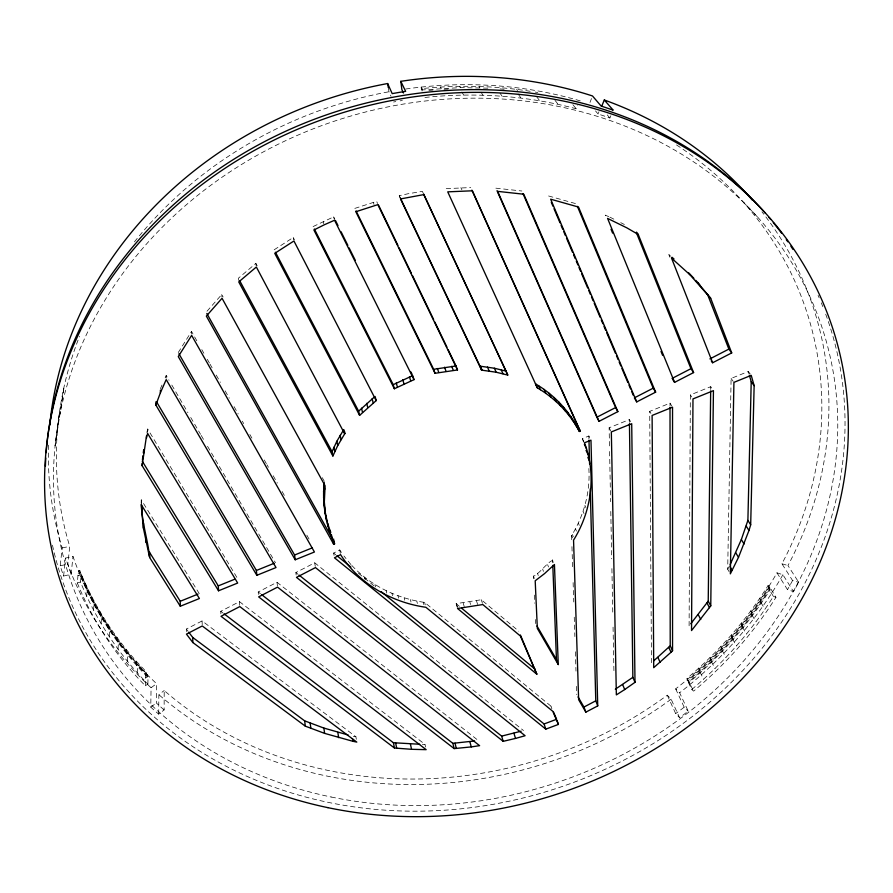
<?xml version="1.0" encoding="UTF-8"?>
<svg xmlns="http://www.w3.org/2000/svg" width="893" height="893" viewBox="0 0 893 893"><rect width="100%" height="100%" fill="white"/><g stroke="black" fill="none" stroke-linecap="round" stroke-linejoin="round"><path stroke-width="0.67" stroke-dasharray="4.46 3.35" d="M164.122 709.913A393.98 347.355 -18 0 1 156.364 703.014L156.588 683.681A386.714 342.745 -18 0 1 72.969 556.339L65.546 558.092A394.338 349.576 -18 0 0 151.073 687.733L150.761 707.122A401.75 354.287 -18 0 0 158.675 714.132L164.122 709.913L164.212 690.523A386.714 342.745 -18 0 0 667.294 695.189L671.123 699.208L679.551 717.659A401.75 354.287 -18 0 0 688.213 711.152L679.629 692.789L675.655 688.871A386.714 342.745 -18 0 0 776.966 572.815L782.893 574.724L793.52 591.579A401.75 354.287 -18 0 0 798.688 582.269L787.961 565.537A394.338 349.576 -18 0 0 761.941 211.82M166.198 378.197L166.21 375.451L169.011 380.251M689.106 625.781L690.356 394.929L710.716 386.691L712.759 389.661M158.675 714.132L158.854 694.687L164.212 690.523M710.683 389.471L710.716 386.691M729.023 571.553L727.695 569.265L731.099 378.442L748.323 371.477L750.511 374.39M147.881 684.071L148.026 676.403C118.847 646.722 95.116 611.593 79.566 572.938L79.79 570.56L78.417 570.94L77.3 582.928A391.525 345.803 -18 0 0 145.336 685.779L147.881 684.071C119.093 654.848 95.931 620.077 80.526 582.035L81.174 574.813L77.97 575.706M136.272 661.2L146.686 672.306L146.642 674.84L136.194 663.711L136.272 661.2C112.473 634.488 93.196 603.746 79.79 570.56M80.482 572.681C95.774 610.566 118.758 645.215 147.356 674.349L147.312 676.883C118.635 647.704 95.596 613.011 80.258 575.07L80.482 572.681L78.193 573.317M145.336 685.779L145.615 673.043L146.686 672.306M147.624 432.29L147.702 429.031L237.337 578.184M137.388 672.931L137.622 665.307M141.161 503.328L141.273 499.857L199.251 593.588M136.863 665.765L136.942 663.242M127.442 661.3L127.744 653.721C108.466 629.878 92.693 603.233 81.174 574.813M126.293 652.091L126.393 649.591M126.962 654.156L127.063 651.656M117.619 642.067L117.742 639.578M118.055 649.189L118.423 641.654M116.95 639.991L117.072 637.513M109.27 636.609L109.694 629.13M108.187 627.422L108.332 624.966M108.868 629.509L109.013 627.042M101.099 623.582L101.59 616.17M100.049 614.417L100.217 611.984M100.73 616.516L100.898 614.071M93.564 610.131L94.111 602.775M92.548 600.989L92.738 598.567M93.24 603.099L93.419 600.665M86.699 596.278L87.302 588.989M85.717 587.148L85.918 584.759M86.409 589.268L86.61 586.868M48.512 445.161A394.338 349.576 -18 0 0 62.209 547.922L60.199 565.749A401.75 354.287 -18 0 0 63.604 576.041L71.172 574.255L72.969 556.339M71.172 574.255A393.98 347.355 -18 0 1 67.868 564.153L69.732 546.371A386.714 342.745 -18 0 1 79.51 336.382M63.604 576.041L65.546 558.092M59.195 414.252L55.087 445.964L64.062 386.87L59.184 417.868M146.854 432.502L147.702 429.031M571.732 539.729L571.598 535.577C583.866 515.641 590.373 491.998 588.855 468.546M424.923 97.46C475.478 92.113 527.026 95.64 576.186 108.756L577.336 105.262M590.005 102.438L591.49 98.543M610.834 115.766L609.886 117.999A393.98 347.355 -18 0 0 598.087 114.003L598.957 111.737M160.416 388.667L162.001 385.062M165.16 377.851L166.21 375.451M727.695 569.265L729.559 565.816M178.232 352.556L191.526 331.437L197.699 342.354M768.013 585.641L769.375 587.873C747.452 622.901 719.791 654.212 688.168 680.767L687.018 678.367C718.564 651.857 746.157 620.602 768.013 585.641L769.096 586.042L775.961 597.317A391.525 345.803 -18 0 1 693.615 691.137L691.751 689.485L688.269 682.219C719.814 655.741 747.419 624.508 769.286 589.581L771.82 590.519M768.65 587.605L770.012 589.849C748.088 624.854 720.417 656.154 688.793 682.698L687.643 680.287C719.189 653.799 746.782 622.555 768.65 587.605L770.458 588.275M691.751 689.485C723.531 662.874 751.348 631.485 773.405 596.379L769.286 589.581M207.02 311.211L221.765 294.511L223.105 296.945M533.567 578.776L533.445 576.063C537.698 576.242 553.28 554.732 553.515 562.177M257.184 265.857L255.878 263.402L238.364 278.248L238.621 280.703M151.073 687.733L156.588 683.681M150.761 707.122L156.364 703.014M274.173 249.794L293.25 237.493L294.523 239.96M145.559 675.566L147.356 674.349M145.503 678.1L148.026 676.403M186.403 631.585L186.358 629.063L202.086 620.936L355.927 736.792L356.363 739.449M220.884 613.804L220.761 611.303L239.469 601.648L424.979 744.382L425.57 747.028M258.434 594.425L258.222 591.981L277.009 582.281L478.19 740.42M296.163 574.969L295.851 572.558L314.727 562.813L523.488 730.541M334.06 555.413L333.647 553.057L339.731 549.921L343.18 555.011M313.108 226.565L333.647 216.865L334.875 219.343M583.575 442.102L582.37 438.608L588.867 435.985L590.44 439.122M609.484 445.908L609.126 427.78L629.398 419.587L630.558 421.641M651.488 662.751L649.702 411.372L670.018 403.156L671.904 406.181M354.822 208.393L376.712 201.349L377.471 203.548M77.3 582.928L80.526 582.035M457.194 607.285L456.156 603.657L481.305 599.739L518.766 631.184M400.097 197.855L399.249 195.679L407.989 193.77L422.4 191.37L423.327 193.524M60.199 565.749L67.868 564.153M62.209 547.922L69.732 546.371M422.545 89.746L421.161 87.09L421.284 88.641C457.841 84.88 494.912 85.549 531.201 91.454M487.835 88.173L460.509 87.603L421.976 89.97L421.284 88.641M428.919 90.427L433.038 90.081M446.232 188.624L470.734 187.575M444.033 89.289L448.141 89.121M422.333 744.315L424.979 744.382M495.872 188.166L521.858 191.013M500.058 88.887L504.099 89.289M351.842 565.481C370.796 585.864 397.273 598.422 424.655 602.429L550.992 706.184L552.019 708.562M535.175 92.046L537.787 92.548M353.338 736.256L355.927 736.792M548.592 195.969L576.331 203.805M676.514 144.945A386.714 342.745 -18 0 1 781.922 563.773L792.56 580.506L798.688 582.269M781.922 563.773L787.961 565.537M776.966 572.815L787.492 589.659L793.52 591.579M773.405 596.379L775.961 597.317M608.725 216.642L605.253 215.124L606.302 217.691M609.874 217.144L615.913 220.203M620.735 222.658L624.363 224.489M220.761 611.303L222.971 612.989M258.222 591.981L260.421 593.689M295.851 572.558L298.028 574.288M333.647 553.057L335.801 554.81M358.461 573.217L375.73 587.237M456.156 603.657L459.359 606.314M669.917 257.262L668.902 254.684L670.944 256.403M687.018 678.367L693.615 691.137M687.643 680.287L688.961 681.471M688.269 682.219L690.11 683.871M675.655 688.871L684.183 707.2L688.213 711.152M743.445 202.287L757.978 217.468M667.294 695.189L675.677 713.607L679.551 717.659M350.971 564.588L343.928 555.993M607.251 114.907L609.886 117.999M595.519 110.922L598.087 114.003M572.904 104.671L576.186 108.756M554.966 100.284L558.114 104.358M668.902 254.684L670.219 256.403M186.358 629.063L187.954 631.161M536.693 96.734L539.707 100.786M731.099 378.442L733.22 381.378M516.623 89.311L517.56 90.628M518.141 94.022L520.999 98.051M500.024 93.162L502.056 96.187M690.356 394.929L691.662 396.927M478.838 86.431L479.675 87.748M481.014 92.158L482.934 95.183M459.716 86.286L460.509 87.603M461.86 92.035L463.657 95.06M649.702 411.372L650.908 413.403M759.619 598.511L760.959 600.766M760.256 600.476L761.595 602.73M760.892 602.44L764.944 609.294M171.813 385.05L187.932 412.666M190.734 417.477L200.534 434.277M201.238 435.483L204.743 441.488M207.544 446.288L275.479 562.757M750.7 611.046L752.006 613.324M751.326 613L752.643 615.288M751.962 614.964L755.936 621.885M201.818 349.632L203.883 353.271M207.31 359.332L209.375 362.971M210.056 364.177L212.121 367.816M216.24 375.093L220.359 382.371M225.159 390.855L229.278 398.133M234.078 406.628L238.197 413.906M242.316 421.172L243.689 423.606M249.873 434.511L251.926 438.15M264.283 459.984L266.337 463.623M267.029 464.829L268.402 467.262M273.202 475.746L277.321 483.024M282.132 491.507L284.878 496.363M306.835 535.164L309.581 540.019M741.257 623.236L742.541 625.535M741.882 625.178L743.177 627.489M742.518 627.143L746.414 634.119M440.517 87.023L441.254 88.351M322.306 477.699L324.315 481.36M731.322 635.057L732.584 637.379M731.947 636.999L733.209 639.321M732.573 638.941L736.401 645.985M609.126 427.78L610.779 430.895M720.908 646.499L722.136 648.831M721.533 648.43L722.772 650.774M722.158 650.372L725.909 657.471M710.035 657.538L711.241 659.894M710.661 659.469L711.877 661.836M711.297 661.4L714.947 668.567M460.833 187.697L461.904 189.841M698.739 668.165L699.911 670.543M699.364 670.096L700.547 672.474M699.989 672.027L703.561 679.238M582.37 438.608L583.922 441.756M399.249 195.679L400.444 198.179M584.893 505.36L585.908 507.581M583.017 511.365L584.033 513.598M388.31 87.648L388.991 91.756L391.022 96.31M578.307 523.108L579.3 525.363M575.472 528.823L576.454 531.089M572.324 534.416L573.306 536.693M571.598 535.577L572.569 537.854M552.365 560.078L553.292 562.4M547.599 564.666L548.525 566.999M542.609 569.042L543.513 571.375M537.396 573.194L538.289 575.55M533.445 576.063L534.327 578.418M550.992 706.184L551.874 708.741M373.285 202.276L374.033 204.475M481.305 599.739L482.432 603.344M476.494 600.844L477.61 604.461M469.852 602.083L470.578 604.494M463.177 603.009L464.237 606.637M456.479 603.635L457.517 607.273M748.323 371.477L749.048 374.044M333.647 216.865L334.239 219.12M424.655 602.429L425.269 604.851M423.26 602.239L423.874 604.661M323.244 221.464L323.802 223.73M416.785 601.045L417.388 603.478M410.4 599.56L410.992 601.982M404.138 597.774L404.708 600.196M397.988 595.687L398.546 598.109M391.994 593.309L392.529 595.731M386.144 590.653L386.68 593.064M375.004 584.502L375.506 586.902M364.679 577.28L365.159 579.68M293.25 237.493L293.708 239.815M339.731 549.921L340.367 553.448M314.727 562.813L315.262 566.396M255.878 263.402L256.191 265.801M277.009 582.281L277.41 585.92M421.853 88.418L422.054 91.008M221.765 294.511L221.955 297.012M239.469 601.648L239.726 605.354M141.273 499.857L141.496 503.663M534.304 595.073L534.673 603.21M535.409 619.496L535.599 623.571M552.588 559.844L552.689 562.623M571.955 546.65L572.625 567.39M573.116 582.604L573.752 601.971M574.244 617.186L574.869 636.553M575.36 651.767L575.996 671.123M576.487 686.337L576.755 694.642M202.086 620.936L202.209 624.709M191.526 331.437L191.604 334.06M588.867 435.985L588.933 438.764M609.595 451.49L610.578 501.676M610.779 511.432L611.705 558.828M611.906 568.595L612.81 614.596M613.056 627.143L613.938 671.759M629.398 419.587L629.442 422.367M670.018 403.156L670.018 405.947M134.43 241.858A386.714 342.745 -18 0 1 388.991 91.756M405.735 89.021A386.714 342.745 -18 0 1 582.504 101.556M825.712 314.202A404.283 355.883 -18 0 1 544.507 792.169A404.283 355.883 -18 0 1 52.419 544.964M818.077 295.337A404.283 355.883 -18 0 1 819.171 297.838M821.281 302.839A404.283 355.883 -18 0 1 822.81 306.612M782.893 574.724A394.338 349.576 -18 0 1 679.629 692.789M671.123 699.208A394.338 349.576 -18 0 1 158.854 694.687M792.56 580.506A393.98 347.355 -18 0 1 787.492 589.659M684.183 707.2A393.98 347.355 -18 0 1 675.677 713.607M393.579 101.992A393.98 347.355 -18 0 1 395.766 101.601M400.142 100.842A393.98 347.355 -18 0 1 402.341 100.474M331.124 797.002A396.459 348.917 -18 0 0 827.677 346.506A396.459 348.917 -18 0 0 178.008 212.154A396.459 348.917 -18 0 0 331.124 797.002"/><path stroke-width="1.34" d="M160.372 392.853L166.198 379.581L276.015 567.546L256.838 575.304L155.851 405.009L160.372 392.853L160.405 390.062M710.761 605.856L713.44 390.643L692.979 398.925L691.539 630.57L710.761 605.856L708.227 601.156L710.672 390.866M155.851 405.009L155.895 401.828M149.41 556.674L143.371 528.064L141.127 504.478L199.407 598.522L180.297 606.247L149.667 557.522C147.97 540.031 141.808 522.796 141.563 504.925M149.667 557.522L149.499 551.863M145.961 542.509L146.084 537.742M730.128 564.633L741.346 539.551L747.887 520.407L751.214 381.746L749.406 375.328M750.678 524.827L754.139 385.664L751.236 375.361L733.923 382.36L730.34 573.853L738.5 557.355L748.97 530.487L750.678 524.827L747.887 520.407M143.371 528.064L143.505 523.354M146.452 438.039L147.591 433.373L237.672 583.051L218.528 590.786L142.121 465.688L146.508 435.851M142.121 465.688L142.188 463.445M141.641 513.397L141.775 508.731M143.661 453.231L143.751 449.905M325.465 514.413L324.338 501.944L325.108 485.837L222.044 298.273L206.35 316.111L333.658 544.228L334.574 543.859C325.722 524.872 322.06 503.351 324.181 482.51M142.433 459.828L142.936 455.687M143.282 452.93L143.617 450.172M601.636 106.401L604.304 99.994A394.338 349.576 -18 0 1 752.207 199.999M332.899 456.01L332.062 451.657L336.862 441.242L343.783 429.566L344.687 433.842L337.721 445.551L332.899 456.01L238.744 281.931L256.347 267.007L344.687 433.842M690.769 623.76L708.227 601.156M375.116 396.481L376.187 400.611L359.611 415.368L358.64 411.182L374.122 397.24M653.609 660.954L670.219 645.84L670.018 407.331M671.045 652.225L672.552 650.696L672.541 407.186L652.113 415.446L653.721 667.674L671.045 652.225L668.712 647.358M615.333 689.206L632.858 677.34L629.453 423.762M624.709 689.541L635.001 682.319L631.708 423.695L611.337 431.933L616.349 694.899L624.709 689.541L622.622 684.54M394.371 388.756L393.21 384.682L412.733 375.607L414.006 379.637L394.371 388.756L313.901 230.003L324.092 224.869L334.54 220.247L414.006 379.637M585.853 712.145L578.642 699.699L573.552 540.131C591.456 511.522 596.714 474.607 584.446 442.816L590.976 440.171L597.73 705.894L585.853 712.145L583.944 707.055L595.776 700.826L590.251 488.951M537.34 387.852L447.739 191.85L472.386 190.789L580.249 431.029L579.356 431.486C569.834 413.359 554.977 398.2 537.34 387.852L535.465 383.834C553.024 394.148 567.814 409.262 577.302 427.323L578.184 426.865L471.884 190.131M599.036 421.34L497.658 191.37L523.778 194.216L617.867 411.628L599.036 421.34L596.87 417.221L615.612 407.554L522.963 193.558M577.391 206.361L653.196 388.154L634.376 397.865L636.731 401.895L655.641 392.139L578.519 207.053L550.646 199.184L636.731 401.895M672.049 378.431L690.948 368.675L693.593 372.571L674.595 382.371L672.686 379.413M709.89 358.908L728.867 349.107L731.713 352.914L712.636 362.748L711.263 360.828M180.297 606.247L180.241 601.279L197.989 594.102M218.528 590.786L218.283 585.886L234.792 579.211M256.838 575.304L256.403 570.471L274.207 563.271M295.215 559.777L178.276 356.586L191.649 335.377L314.425 552.008L295.215 559.777L294.59 555.022L312.427 547.811M333.658 544.228L332.843 539.551L333.748 539.182M381.132 591.624L544.071 723.966L556.629 719.278L553.56 712.134M558.404 724.424L552.756 711.286L425.894 607.285C391.893 602.462 359.187 583.955 340.568 554.631L334.462 557.779L545.802 729.135L558.404 724.424L557.076 720.562M299.11 575.159L501.654 736.111L521.099 731.211M515.507 738.422L525.117 735.732L315.452 567.591L296.476 577.369L503.183 741.335L515.507 738.422L513.921 733.22M356.05 210.882L433.652 369.3L456.01 365.985L457.506 369.959L435.036 373.296L355.838 211.73L377.851 204.642L457.506 369.959M261.515 594.537L452.851 743.333L474.618 740.956M471.247 746.905L479.608 745.666L277.544 587.136L258.657 596.881L454.157 748.602L471.247 746.905L469.863 741.659M224.076 613.837L393.411 742.73L419.688 744.249M411.539 749.305L426.162 749.662L239.815 606.593L221.017 616.293L394.449 748.021L411.539 749.305L410.423 744.014M400.444 198.179L479.976 366.163L494.421 368.24L506.03 371.108L507.771 375.082L496.095 372.214L481.584 370.137L400.522 198.938L423.795 194.607L507.771 375.082M352.891 741.29L356.798 742.094L202.253 625.971L186.447 634.119L192.855 642.547L305.306 726.154L324.617 733.376L352.891 741.29L352.467 738.645M188.747 632.211L192.743 637.468L304.669 720.863L323.88 728.074L348.17 734.995M693.593 372.571L638.238 234.457L626.786 227.815L607.586 218.405L674.595 382.371M336.884 555.68L350.916 567.077M536.827 674.215L457.54 608.49L482.812 604.55L520.429 636.073L536.827 674.215L520.396 634.979M461.491 608.088L535.108 669.214M671.971 257.262L674.014 258.97M731.713 352.914L710.683 298.284L689.954 274.765L671.536 258.133L712.636 362.748M689.139 273.28L693.883 278.326M695.781 280.346L710.683 298.284M604.304 99.994L613.19 110.174A401.75 354.287 -18 0 0 601.145 106.077L592.483 95.953A394.338 349.576 -18 0 0 400.812 81.33L401.872 89.59L403.491 92.984M697.69 282.367L700.436 285.916M688.592 273.012L689.954 274.765M751.214 381.746L754.139 385.664M636.586 232.225L638.238 234.457M707.356 293.964L728.867 349.107M149.767 552.7L180.241 601.279M746.191 526.044L748.97 530.487M653.196 388.154L655.641 392.139M741.346 539.551L744.081 544.038M142.266 461.201L218.283 585.886M735.799 552.812L738.5 557.355M156.621 401.973L256.403 570.471M730.228 566.966L732.227 570.404M558.281 664.559L537.34 628.438L535.197 580.774L544.417 573.719L554.441 564.499L558.281 664.559L556.462 659.603L536.983 625.971M578.061 696.897L583.944 707.055M178.924 353.762L294.59 555.022M206.83 313.476L332.843 539.551M615.612 407.554L617.867 411.628M239.681 280.681L332.062 451.657M706.977 602.998L709.511 607.709M275.468 252.261L358.64 411.182M359.611 415.368L274.754 253.344L293.931 240.987L376.187 400.611M698.237 614.685L700.726 619.441M314.358 229.032L393.21 384.682M335.5 220.582L337.967 225.538M341.059 231.745L347.857 245.385M349.085 247.863L355.269 260.265M410.88 371.89L412.119 374.368M578.184 426.865L580.249 431.029M577.302 427.323L579.356 431.486M574.244 421.898L576.298 426.039M570.861 416.629L572.893 420.759M584.379 444.435L586.467 448.654M567.144 411.55L569.165 415.658M586.042 450.351L588.119 454.604M563.115 406.661L565.113 410.758M587.862 457.428L589.425 460.632M558.772 401.984L560.759 406.058M554.14 397.541L556.105 401.604M400.812 81.33L405.656 91.365A401.75 354.287 -18 0 0 392.206 93.631L387.64 83.54A394.338 349.576 -18 0 0 49.785 425.113M378.532 205.111L397.898 245.329M399.115 247.841L411.215 272.979M412.432 275.49L433.618 319.482M434.824 321.993L446.935 347.131M448.141 349.643L456.01 365.985M549.206 393.333L551.148 397.374M670.219 645.84L672.552 650.696M544.016 389.37L545.924 393.411M538.557 385.687L540.444 389.705M423.572 193.881L506.03 371.108M657.862 657.371L660.128 662.271M496.999 190.711L596.87 417.221M501.23 369.769L502.949 373.743M632.858 677.34L635.001 682.319M551.305 202.354L552.934 206.194M554.017 208.75L559.989 222.803M561.072 225.36L562.702 229.188M563.796 231.745L565.425 235.585M566.508 238.141L572.48 252.194M573.563 254.751L575.192 258.579M576.286 261.136L577.905 264.975M578.999 267.532L580.629 271.36M581.711 273.917L587.683 287.97M588.766 290.526L590.396 294.366M591.49 296.923L593.108 300.751M594.202 303.307L600.174 317.361M601.257 319.917L602.887 323.757M603.969 326.302L605.599 330.142M606.693 332.698L615.377 353.148M616.46 355.693L618.09 359.533M619.173 362.089L620.802 365.918M621.896 368.474L627.868 382.528M628.951 385.084L630.581 388.924M631.664 391.48L633.293 395.309M494.421 368.24L496.095 372.214M487.478 367.045L489.13 371.019M611.035 229.267L612.62 233.118M661.01 351.429L662.584 355.28M480.445 366.197L482.064 370.171M479.976 366.163L481.584 370.137M636.285 232.392L690.948 368.675M595.776 700.826L597.73 705.894M329.517 528.969L330.812 532.418M451.758 366.309L453.231 370.282M444.558 367.213L445.987 371.198M437.38 368.463L438.776 372.448M433.652 369.3L435.036 373.296M544.071 723.966L545.802 729.135M409.463 376.857L410.713 380.887M327.619 523.108L329.082 527.819M402.776 379.771L403.993 383.823M501.654 736.111L503.183 741.335M396.246 382.985L397.43 387.06M372.135 398.758L373.196 402.899M455.017 743.21L456.334 748.468M452.851 743.333L454.157 748.602M366.699 403.357L367.715 407.521M324.684 509.836L327.262 521.925M361.52 408.19L362.513 412.376M344.497 431.33L344.955 433.462M340.155 435.337L341.037 439.624M336.862 441.242L337.721 445.551M395.644 742.976L396.704 748.278M393.411 742.73L394.449 748.021M333.915 447.259L334.763 451.601M333.949 540.354L334.574 543.859M323.913 484.799L324.706 489.286M331.448 534.74L332.051 538.233M323.545 491.117L324.338 495.626M329.283 528.98L329.885 532.462M323.556 497.412L324.338 501.944M327.463 523.086L328.055 526.546M323.936 503.652L324.717 508.206M325.789 515.931L326.581 520.53M387.64 83.54L388.31 87.648M337.844 732.36L338.637 737.663M323.88 728.074L324.617 733.376M310.184 723.151L310.853 728.442M304.669 720.863L305.306 726.154M552.8 565.392L556.462 659.603M588.978 440.16L589.592 463.858M192.743 637.468L192.855 642.547M45.409 466.124A404.283 355.883 -18 0 1 45.789 458.064M46.157 452.684A404.283 355.883 -18 0 1 332.051 112.965A404.283 355.883 -18 0 1 765.413 213.327M768.962 217.423A404.283 355.883 -18 0 1 770.704 219.488M773.282 222.603A404.283 355.883 -18 0 1 781.554 233.162M786.275 239.614A404.283 355.883 -18 0 1 787.816 241.791M790.83 246.167A404.283 355.883 -18 0 1 793.029 249.471M327.943 807.663A406.326 357.167 -18 0 0 838.293 347.455A406.326 357.167 -18 0 0 173.142 208.437A406.326 357.167 -18 0 0 327.943 807.663"/></g></svg>
